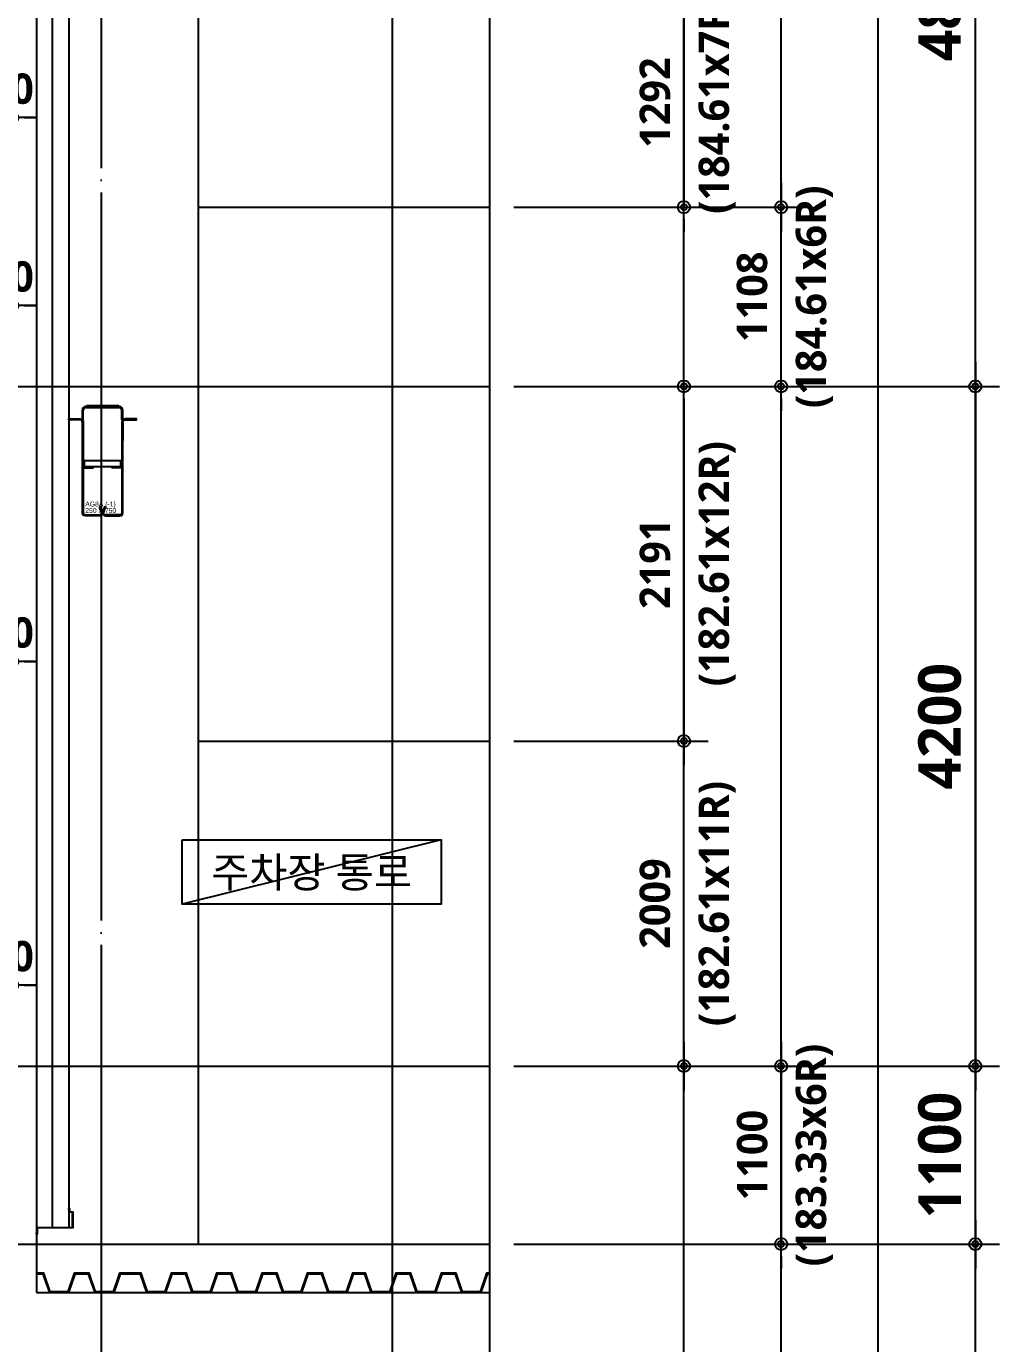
# Model space of a CAD drawing. Header units: millimetres. Extents: x 0 to 356400, y 0 to 68257.
# Drawn here: x 74263 to 80275, y 11985 to 20125 of the extents above; entities that cross this region are included whole.
import ezdxf
from ezdxf.enums import TextEntityAlignment as Align

# ---------------------------------------------------------------- set-up
doc = ezdxf.new("R2010")
doc.units = ezdxf.units.MM
doc.header["$LTSCALE"] = 75
doc.linetypes.add('CEN', pattern=[62, 60, -1, 0, -1])
doc.layers.get('Defpoints').update_dxf_attribs({"color": 161})
for name, color, linetype in [('##좌굴방지', 6, 'Continuous'), ('A-ANNO-GRA2', 4, 'Continuous'), ('A-ANNO-TEXT1', 7, 'Continuous'), ('A-CEN', 1, 'CEN'), ('A-FLOR-GW', 6, 'Continuous'), ('A-SECT-DRBD', 4, 'Continuous'), ('A-SECT-MATR1', 4, 'Continuous'), ('A-ST-AXIS-CEN', 252, 'CEN'), ('A-ST-AXIS-DIM', 7, 'Continuous'), ('A-ST-CONC', 2, 'Continuous'), ('ELE3', 4, 'Continuous')]:
    doc.layers.add(name, color=color, linetype=linetype)
for name, color, linetype, plot in [('Defpoint', 161, 'Continuous', False), ('G(그리드1)', 185, 'Continuous', False), ('G(그리드2)', 235, 'Continuous', False)]:
    doc.layers.add(name, color=color, linetype=linetype, plot=plot)
doc.styles.add('SH_대대리576', font='')
doc.styles.add('SH_진천_나눔', font='NanumGothicBold.ttf')
doc.styles.get("Standard").update_dxf_attribs({"font": 'arial.ttf'})
doc.styles.add('성본리_나눔BO', font='')
doc.styles.get('SH_대대리576').set_extended_font_data('NanumGothic', bold=True)
doc.styles.get('성본리_나눔BO').set_extended_font_data('NanumGothic', bold=True)
doc.dimstyles.new('SHP 75', dxfattribs={"dimscale": 75, "dimtxt": 3.5, "dimasz": 1, "dimexe": 2, "dimexo": 2, "dimgap": 1, "dimtad": 1, "dimdec": 0, "dimzin": 0, "dimdsep": 46, "dimtxsty": 'SH_대대리576', "dimblk": 'DIMDOT', "dimcen": 0.09, "dimclrd": 256, "dimclre": 256, "dimclrt": 3, "dimadec": 0, "dimazin": 1, "dimtfac": 1, "dimtdec": 0, "dimtix": 1, "dimtmove": 2, "dimatfit": 0, "dimldrblk": 'DIMDOT', "dimfxl": 1, "dimtfillclr": 3, "dimtolj": 1, "dimtzin": 0, "dimlwd": -1, "dimlwe": -1, "dimarcsym": 0})
doc.dimstyles.new('SHP 75 (in)', dxfattribs={"dimscale": 75, "dimtxt": 2.5, "dimasz": 1, "dimexe": 2, "dimexo": 2, "dimgap": 1, "dimtad": 1, "dimdec": 0, "dimzin": 0, "dimdsep": 46, "dimtxsty": 'SH_대대리576', "dimblk": 'DIMDOT', "dimblk1": 'NONE', "dimblk2": 'DIMDOT', "dimcen": 0.09, "dimclrd": 256, "dimclre": 256, "dimclrt": 3, "dimadec": 0, "dimazin": 1, "dimtfac": 1, "dimtdec": 0, "dimtix": 1, "dimtmove": 2, "dimatfit": 0, "dimldrblk": 'DIMDOT', "dimfxl": 1, "dimtfillclr": 3, "dimtolj": 1, "dimtzin": 0, "dimlwd": -1, "dimlwe": -1, "dimarcsym": 0})
pattern_1 = [(45, (-6816.6069, -6684.5902), (-0.25, 0.25), [])]

# ---------------------------------------------------------------- blocks, each defined once
blk = doc.blocks.new('DIMDOT')
at = {"color": 0}
blk.add_line((-2, 0), (2, 0), dxfattribs=at)
for radius in [0.5, 0.25]:
    blk.add_circle((0, 0), radius, dxfattribs=at)
blk = doc.blocks.new('*D1222')
at = {"layer": 'A-ST-AXIS-DIM'}
for p, q in [((74025, 15850), (74025, 16350)), ((74175, 15850), (74175, 16350)), ((73950, 16200), (73875, 16200)), ((74175, 16200), (74025, 16200)), ((74250, 16200), (74325, 16200))]:
    blk.add_line(p, q, dxfattribs=at)
at = {"layer": 'Defpoints', "color": 0}
for p in [(74025, 16200), (74025, 15700), (74175, 15700)]:
    blk.add_point(p, dxfattribs=at)
at = {"layer": 'A-ST-AXIS-DIM', "linetype": 'ByBlock', "xscale": 75, "yscale": 75, "zscale": 75}
blk.add_blockref('DIMDOT', (74025, 16200), dxfattribs=at)
at = {"layer": 'A-ST-AXIS-DIM', "linetype": 'ByBlock', "xscale": 75, "yscale": 75, "zscale": 75, "rotation": 180}
blk.add_blockref('DIMDOT', (74175, 16200), dxfattribs=at)
at = {"layer": 'A-ST-AXIS-DIM', "color": 3, "insert": (74100, 16378.1), "char_height": 187.5, "attachment_point": 5, "style": 'SH_대대리576'}
blk.add_mtext('\\A1;150', dxfattribs=at)
blk = doc.blocks.new('_None')
blk = doc.blocks.new('*D1227')
at = {"layer": 'A-ST-AXIS-DIM'}
for p, q in [((74025, 18050), (74025, 18550)), ((74175, 18050), (74175, 18550)), ((73950, 18400), (73875, 18400)), ((74175, 18400), (74025, 18400)), ((74250, 18400), (74325, 18400))]:
    blk.add_line(p, q, dxfattribs=at)
at = {"layer": 'Defpoints', "color": 0}
for p in [(74025, 18400), (74025, 17900), (74175, 17900)]:
    blk.add_point(p, dxfattribs=at)
at = {"layer": 'A-ST-AXIS-DIM', "linetype": 'ByBlock', "xscale": 75, "yscale": 75, "zscale": 75}
blk.add_blockref('DIMDOT', (74025, 18400), dxfattribs=at)
at = {"layer": 'A-ST-AXIS-DIM', "linetype": 'ByBlock', "xscale": 75, "yscale": 75, "zscale": 75, "rotation": 180}
blk.add_blockref('DIMDOT', (74175, 18400), dxfattribs=at)
at = {"layer": 'A-ST-AXIS-DIM', "color": 3, "insert": (74100, 18578.1), "char_height": 187.5, "attachment_point": 5, "style": 'SH_대대리576'}
blk.add_mtext('\\A1;150', dxfattribs=at)
blk = doc.blocks.new('*D1240')
at = {"layer": 'A-ST-AXIS-DIM'}
for p, q in [((77275, 17900), (80275, 17900)), ((80125, 17825), (80125, 13775)), ((77275, 13700), (80275, 13700))]:
    blk.add_line(p, q, dxfattribs=at)
at = {"layer": 'Defpoints', "color": 0}
for p in [(77125, 17900), (77125, 13700), (80125, 13700)]:
    blk.add_point(p, dxfattribs=at)
at = {"layer": 'A-ST-AXIS-DIM', "linetype": 'ByBlock', "xscale": 75, "yscale": 75, "zscale": 75}
for p, rotation in [((80125, 17900), 90), ((80125, 13700), 270)]:
    blk.add_blockref('DIMDOT', p, dxfattribs=dict(at, rotation=rotation))
at = {"layer": 'A-ST-AXIS-DIM', "color": 3, "insert": (79905.7, 15800), "char_height": 262.5, "attachment_point": 5, "rotation": 90, "style": 'SH_진천_나눔'}
blk.add_mtext('\\A1;4200', dxfattribs=at)
blk = doc.blocks.new('*D1241')
at = {"layer": 'A-ST-AXIS-DIM'}
for p, q in [((77275, 22700), (80275, 22700)), ((80125, 17975), (80125, 22625)), ((77275, 17900), (80275, 17900))]:
    blk.add_line(p, q, dxfattribs=at)
at = {"layer": 'Defpoints', "color": 0}
for p in [(77125, 22700), (80125, 22700), (77125, 17900)]:
    blk.add_point(p, dxfattribs=at)
at = {"layer": 'A-ST-AXIS-DIM', "linetype": 'ByBlock', "xscale": 75, "yscale": 75, "zscale": 75}
for p, rotation in [((80125, 22700), 90), ((80125, 17900), 270)]:
    blk.add_blockref('DIMDOT', p, dxfattribs=dict(at, rotation=rotation))
at = {"layer": 'A-ST-AXIS-DIM', "color": 3, "insert": (79905.1, 20300), "char_height": 262.5, "attachment_point": 5, "rotation": 90, "style": 'SH_진천_나눔'}
blk.add_mtext('\\A1;4800', dxfattribs=at)
blk = doc.blocks.new('*D1242')
at = {"layer": 'A-ST-AXIS-DIM'}
for p, q in [((77275, 13700), (80275, 13700)), ((80125, 12675), (80125, 13625)), ((77275, 12600), (80275, 12600))]:
    blk.add_line(p, q, dxfattribs=at)
at = {"layer": 'Defpoints', "color": 0}
for p in [(77125, 13700), (80125, 13700), (77125, 12600)]:
    blk.add_point(p, dxfattribs=at)
at = {"layer": 'A-ST-AXIS-DIM', "linetype": 'ByBlock', "xscale": 75, "yscale": 75, "zscale": 75}
for p, rotation in [((80125, 13700), 90), ((80125, 12600), 270)]:
    blk.add_blockref('DIMDOT', p, dxfattribs=dict(at, rotation=rotation))
at = {"layer": 'A-ST-AXIS-DIM', "color": 3, "insert": (79906.1, 13150), "char_height": 262.5, "attachment_point": 5, "rotation": 90, "style": 'SH_진천_나눔'}
blk.add_mtext('\\A1;1100', dxfattribs=at)
blk = doc.blocks.new('*D1244')
at = {"layer": 'A-ST-AXIS-DIM'}
for p, q in [((77275, 15708.7), (78475, 15708.7)), ((78325, 13775), (78325, 15633.7)), ((77275, 13700), (78475, 13700))]:
    blk.add_line(p, q, dxfattribs=at)
at = {"layer": 'Defpoints', "color": 0}
for p in [(77125, 15708.7), (78325, 15708.7), (77125, 13700)]:
    blk.add_point(p, dxfattribs=at)
at = {"layer": 'A-ST-AXIS-DIM', "linetype": 'ByBlock', "xscale": 75, "yscale": 75, "zscale": 75}
for p, rotation in [((78325, 15708.7), 90), ((78325, 13700), 270)]:
    blk.add_blockref('DIMDOT', p, dxfattribs=dict(at, rotation=rotation))
at = {"layer": 'A-ST-AXIS-DIM', "color": 3, "char_height": 187.5, "attachment_point": 5, "rotation": 90, "style": 'SH_대대리576'}
for s, insert in [('\\A1;(182.61x11R)', (78530.2, 14704.3)), ('\\A1;2009', (78146.5, 14704.3))]:
    blk.add_mtext(s, dxfattribs=dict(at, insert=insert))
blk = doc.blocks.new('*D1257')
at = {"layer": 'A-ST-AXIS-DIM'}
for p, q in [((78925, 13775), (78925, 13850)), ((77275, 13700), (79075, 13700)), ((78925, 13700), (78925, 12600)), ((77275, 12600), (79075, 12600)), ((78925, 12525), (78925, 12450))]:
    blk.add_line(p, q, dxfattribs=at)
at = {"layer": 'Defpoints', "color": 0}
for p in [(77125, 13700), (77125, 12600), (78925, 12600)]:
    blk.add_point(p, dxfattribs=at)
at = {"layer": 'A-ST-AXIS-DIM', "linetype": 'ByBlock', "xscale": 75, "yscale": 75, "zscale": 75}
for p, rotation in [((78925, 13700), 270), ((78925, 12600), 90)]:
    blk.add_blockref('DIMDOT', p, dxfattribs=dict(at, rotation=rotation))
at = {"layer": 'A-ST-AXIS-DIM', "color": 3, "char_height": 187.5, "attachment_point": 5, "rotation": 90, "style": 'SH_대대리576'}
for s, insert in [('\\A1;(183.33x6R)', (79130.2, 13150)), ('\\A1;1100', (78747.2, 13150))]:
    blk.add_mtext(s, dxfattribs=dict(at, insert=insert))
blk = doc.blocks.new('*D1262')
at = {"layer": 'A-ST-AXIS-DIM'}
for p, q in [((74025, 13850), (74025, 14350)), ((74175, 13850), (74175, 14350)), ((73950, 14200), (73875, 14200)), ((74175, 14200), (74025, 14200)), ((74250, 14200), (74325, 14200))]:
    blk.add_line(p, q, dxfattribs=at)
at = {"layer": 'Defpoints', "color": 0}
for p in [(74025, 14200), (74025, 13700), (74175, 13700)]:
    blk.add_point(p, dxfattribs=at)
at = {"layer": 'A-ST-AXIS-DIM', "linetype": 'ByBlock', "xscale": 75, "yscale": 75, "zscale": 75}
blk.add_blockref('DIMDOT', (74025, 14200), dxfattribs=at)
at = {"layer": 'A-ST-AXIS-DIM', "linetype": 'ByBlock', "xscale": 75, "yscale": 75, "zscale": 75, "rotation": 180}
blk.add_blockref('DIMDOT', (74175, 14200), dxfattribs=at)
at = {"layer": 'A-ST-AXIS-DIM', "color": 3, "insert": (74100, 14378.1), "char_height": 187.5, "attachment_point": 5, "style": 'SH_대대리576'}
blk.add_mtext('\\A1;150', dxfattribs=at)
blk = doc.blocks.new('*D1265')
at = {"layer": 'A-ST-AXIS-DIM'}
for p, q in [((77275, 17900), (78475, 17900)), ((78325, 17825), (78325, 15783.7)), ((77275, 15708.7), (78475, 15708.7))]:
    blk.add_line(p, q, dxfattribs=at)
at = {"layer": 'Defpoints', "color": 0}
for p in [(77125, 17900), (77125, 15708.7), (78325, 15708.7)]:
    blk.add_point(p, dxfattribs=at)
at = {"layer": 'A-ST-AXIS-DIM', "linetype": 'ByBlock', "xscale": 75, "yscale": 75, "zscale": 75}
for p, rotation in [((78325, 17900), 90), ((78325, 15708.7), 270)]:
    blk.add_blockref('DIMDOT', p, dxfattribs=dict(at, rotation=rotation))
at = {"layer": 'A-ST-AXIS-DIM', "color": 3, "char_height": 187.5, "attachment_point": 5, "rotation": 90, "style": 'SH_대대리576'}
for s, insert in [('\\A1;(182.61x12R)', (78530.2, 16804.3)), ('\\A1;2191', (78146.5, 16804.3))]:
    blk.add_mtext(s, dxfattribs=dict(at, insert=insert))
blk = doc.blocks.new('*D1266')
at = {"layer": 'A-ST-AXIS-DIM'}
for p, q in [((78925, 19082.7), (78925, 19157.7)), ((77275, 19007.7), (79075, 19007.7)), ((78925, 17900), (78925, 19007.7)), ((77275, 17900), (79075, 17900)), ((78925, 17825), (78925, 17750))]:
    blk.add_line(p, q, dxfattribs=at)
at = {"layer": 'Defpoints', "color": 0}
for p in [(77125, 19007.7), (78925, 19007.7), (77125, 17900)]:
    blk.add_point(p, dxfattribs=at)
at = {"layer": 'A-ST-AXIS-DIM', "linetype": 'ByBlock', "xscale": 75, "yscale": 75, "zscale": 75}
for p, rotation in [((78925, 19007.7), 270), ((78925, 17900), 90)]:
    blk.add_blockref('DIMDOT', p, dxfattribs=dict(at, rotation=rotation))
at = {"layer": 'A-ST-AXIS-DIM', "color": 3, "char_height": 187.5, "attachment_point": 5, "rotation": 90, "style": 'SH_대대리576'}
for s, insert in [('\\A1;(184.61x6R)', (79130.2, 18453.8)), ('\\A1;1108', (78746.5, 18453.8))]:
    blk.add_mtext(s, dxfattribs=dict(at, insert=insert))
blk = doc.blocks.new('*D1271')
at = {"layer": 'A-ST-AXIS-DIM'}
for p, q in [((74025, 19210.7), (74025, 19710.7)), ((74175, 19210.7), (74175, 19710.7)), ((73950, 19560.7), (73875, 19560.7)), ((74175, 19560.7), (74025, 19560.7)), ((74250, 19560.7), (74325, 19560.7))]:
    blk.add_line(p, q, dxfattribs=at)
at = {"layer": 'Defpoints', "color": 0}
for p in [(74025, 19560.7), (74025, 19060.7), (74175, 19060.7)]:
    blk.add_point(p, dxfattribs=at)
at = {"layer": 'A-ST-AXIS-DIM', "linetype": 'ByBlock', "xscale": 75, "yscale": 75, "zscale": 75}
blk.add_blockref('DIMDOT', (74025, 19560.7), dxfattribs=at)
at = {"layer": 'A-ST-AXIS-DIM', "linetype": 'ByBlock', "xscale": 75, "yscale": 75, "zscale": 75, "rotation": 180}
blk.add_blockref('DIMDOT', (74175, 19560.7), dxfattribs=at)
at = {"layer": 'A-ST-AXIS-DIM', "color": 3, "insert": (74100, 19738.7), "char_height": 187.5, "attachment_point": 5, "style": 'SH_대대리576'}
blk.add_mtext('\\A1;150', dxfattribs=at)
blk = doc.blocks.new('*D1272')
at = {"layer": 'A-ST-AXIS-DIM'}
for p, q in [((78325, 20375), (78325, 20450)), ((77275, 20300), (78475, 20300)), ((78325, 20300), (78325, 19007.7)), ((77275, 19007.7), (78475, 19007.7)), ((78325, 18932.7), (78325, 18857.7))]:
    blk.add_line(p, q, dxfattribs=at)
at = {"layer": 'Defpoints', "color": 0}
for p in [(77125, 20300), (77125, 19007.7), (78325, 19007.7)]:
    blk.add_point(p, dxfattribs=at)
at = {"layer": 'A-ST-AXIS-DIM', "linetype": 'ByBlock', "xscale": 75, "yscale": 75, "zscale": 75}
for p, rotation in [((78325, 20300), 270), ((78325, 19007.7), 90)]:
    blk.add_blockref('DIMDOT', p, dxfattribs=dict(at, rotation=rotation))
at = {"layer": 'A-ST-AXIS-DIM', "color": 3, "char_height": 187.5, "attachment_point": 5, "rotation": 90, "style": 'SH_대대리576'}
for s, insert in [('\\A1;(184.61x7R)', (78530.2, 19653.8)), ('\\A1;1292', (78146.5, 19653.8))]:
    blk.add_mtext(s, dxfattribs=dict(at, insert=insert))
blk = doc.blocks.new('G$C157007B6')
h = blk.add_hatch()
h.set_pattern_fill('ANSI31', color=252, scale=0.1, angle=45, style=0)
h.set_pattern_definition(pattern_1)
h.paths.add_polyline_path([(184, 675), (234, 675), (234, 669), (184, 669)])
h = blk.add_hatch()
h.set_pattern_fill('ANSI31', color=252, scale=0.1, angle=45, style=0)
h.set_pattern_definition(pattern_1)
h.paths.add_polyline_path([(84, 594.3), (84, 629.3), (90, 629.3), (90, 594.3)])
h = blk.add_hatch()
h.set_pattern_fill('ANSI31', color=252, scale=0.1, angle=45, style=0)
h.set_pattern_definition(pattern_1)
h.paths.add_polyline_path([(334, 594.3), (334, 629.3), (328, 629.3), (328, 594.3)])
at = {"layer": '##좌굴방지'}
for points in [[(98, 302), (98, 342), (320, 342), (320, 302)], [(328, 302), (90, 302), (90, 296), (150, 296), (150, 302)], [(328, 302), (328, 296), (268, 296), (268, 302)]]:
    blk.add_lwpolyline(points, dxfattribs=at)
at = {"color": 2, "linetype": 'Continuous'}
for p, q in [((84, 594.3), (84, 654)), ((90, 594.3), (90, 654)), ((105, 675), (313, 675)), ((105, 669), (313, 669)), ((328, 594.3), (328, 654)), ((334, 594.3), (334, 654)), ((84, 594.3), (90, 594.3)), ((334, 594.3), (328, 594.3))]:
    blk.add_line(p, q, dxfattribs=at)
at = {"color": 3, "linetype": 'Continuous'}
for p, q in [((109, 675), (109, 681)), ((109, 681), (309, 681)), ((109, 675), (309, 675)), ((309, 675), (309, 681))]:
    blk.add_line(p, q, dxfattribs=at)
at = {"color": 7, "linetype": 'Continuous'}
for p, q in [((84, 575), (84, 465)), ((334, 575), (334, 465))]:
    blk.add_line(p, q, dxfattribs=at)
at = {"color": 2, "linetype": 'Continuous'}
for points in [[(190.7, 53.9), (196.3, 56), (207.9, 24.2, -0.520567), (191, 0), (102, 0, -0.414214), (84, 18), (84, 580, 0.413373), (70, 594), (0, 594), (0, 600), (70, 600, -0.413938), (90, 580), (90, 18, 0.414214), (102, 6), (191, 6, 0.520567), (202.3, 22.1)], [(227.3, 53.9), (221.7, 56), (210.1, 24.2, 0.520567), (227, 0), (316, 0, 0.414214), (334, 18), (334, 580, -0.413373), (348, 594), (418, 594), (418, 600), (348, 600, 0.413938), (328, 580), (328, 18, -0.414214), (316, 6), (227, 6, -0.520567), (215.7, 22.1)]]:
    blk.add_lwpolyline(points, format="xyb", close=True, dxfattribs=at)
for centre, radius, start, end in [((105, 654), 21, 90, 180), ((105, 654), 15, 90, 180), ((313, 654), 21, 0, 90), ((313, 654), 15, 0, 90)]:
    blk.add_arc(centre, radius, start, end, dxfattribs=at)
at = {"layer": 'Defpoint', "linetype": 'Continuous'}
for s, p in [('AG8A (-1)', (102, 73)), ('250 X 750', (102, 33))]:
    blk.add_text(s, height=30, dxfattribs=at).set_placement(p, align=Align.MIDDLE_LEFT)

msp = doc.modelspace()

# ---------------------------------------------------------------- linework, layer by layer
at = {"layer": 'A-ANNO-GRA2'}
msp.add_lwpolyline([(75225, 15098.2), (76825, 15098.2), (76825, 14700), (75225, 14700)], close=True, dxfattribs=at)
at = {"layer": 'A-CEN'}
for p, q in [((75325, 19007.7), (77125, 19007.7)), ((59225, 17900), (77125, 17900)), ((75325, 15708.7), (77125, 15708.7)), ((59225, 13700), (77125, 13700)), ((68075, 12600), (77125, 12600))]:
    msp.add_line(p, q, dxfattribs=at)
at = {"layer": 'A-FLOR-GW'}
for points in [[(74425, 12700), (74425, 21100)], [(74525, 21100), (74525, 12700)]]:
    msp.add_lwpolyline(points, dxfattribs=at)
msp.add_lwpolyline([(74328, 12702), (74548, 12702), (74548, 12797.9), (74528, 12797.9), (74528, 12817.9), (74527, 12817.9), (74527, 12809.9), (74525, 12809.9), (74525, 12819.9), (74530, 12819.9), (74530, 12799.9), (74550, 12799.9), (74550, 12700), (74330, 12700), (74330, 12660.2), (74325, 12660.2), (74325, 12670.2), (74327, 12670.2), (74327, 12662.2), (74328, 12662.2)], close=True, dxfattribs=at)
at = {"layer": 'A-SECT-DRBD'}
for points in [[(77125, 12420), (77105, 12420), (77065.6, 12305.3), (76957.8, 12305.3), (76918.3, 12420), (76825, 12420), (76785.6, 12305.3), (76677.8, 12305.3), (76638.3, 12420), (76545, 12420), (76505.5, 12305.3), (76397.8, 12305.3), (76358.3, 12420), (76278.3, 12420), (76238.8, 12305.3), (76131.2, 12305.3), (76091.7, 12420), (75998.3, 12420), (75958.8, 12305.3), (75851, 12305.3), (75811.7, 12420), (75718.3, 12420), (75678.8, 12305.3), (75571.1, 12305.3), (75531.7, 12420), (75438.3, 12420), (75398.8, 12305.3), (75291.2, 12305.3), (75251.7, 12420), (75158.3, 12420), (75118.8, 12305.3), (75011.2, 12305.3), (74971.7, 12420), (74838.3, 12420), (74798.8, 12305.3), (74691.2, 12305.3), (74651.7, 12420), (74558.3, 12420), (74518.8, 12305.3), (74411.2, 12305.3), (74371.7, 12420), (74325, 12420)], [(77125, 12414.7), (77108.8, 12414.7), (77069.4, 12300), (76954, 12300), (76914.5, 12414.7), (76828.8, 12414.7), (76789.4, 12300), (76674, 12300), (76634.5, 12414.7), (76548.8, 12414.7), (76509.3, 12300), (76394, 12300), (76354.5, 12414.7), (76282.1, 12414.7), (76242.6, 12300), (76127.4, 12300), (76087.9, 12414.7), (76002.1, 12414.7), (75962.6, 12300), (75847.2, 12300), (75807.9, 12414.7), (75722.1, 12414.7), (75682.6, 12300), (75567.3, 12300), (75527.9, 12414.7), (75442.1, 12414.7), (75402.6, 12300), (75287.4, 12300), (75247.9, 12414.7), (75162.1, 12414.7), (75122.6, 12300), (75007.4, 12300), (74967.9, 12414.7), (74842.1, 12414.7), (74802.6, 12300), (74687.4, 12300), (74647.9, 12414.7), (74562.1, 12414.7), (74522.6, 12300), (74407.4, 12300), (74367.9, 12414.7), (74325, 12414.7)]]:
    msp.add_lwpolyline(points, dxfattribs=at)
at = {"layer": 'A-SECT-MATR1'}
msp.add_line((74325, 12600), (77125, 12600), dxfattribs=at)
at = {"layer": 'A-ST-AXIS-CEN'}
msp.add_line((74725, 56300), (74725, 9200), dxfattribs=at)
at = {"layer": 'A-ST-CONC'}
for p, q in [((74325, 21100), (74325, 12300)), ((74325, 12300), (77125, 12300))]:
    msp.add_line(p, q, dxfattribs=at)
at = {"layer": 'ELE3'}
msp.add_line((75325, 21100), (75325, 12600), dxfattribs=at)
at = {"layer": 'G(그리드1)'}
for points in [[(80125, 59300), (53525, 59300), (53525, 6800), (80125, 6800)], [(80125, 59300), (56225, 59300), (56225, 6800), (80125, 6800)], [(79525, 58700), (56825, 58700), (56825, 7400), (79525, 7400)], [(78925, 58100), (57425, 58100), (57425, 8000), (78925, 8000)], [(78325, 57500), (58025, 57500), (58025, 8600), (78325, 8600)], [(77125, 56300), (59225, 56300), (59225, 9200), (77125, 9200)]]:
    msp.add_lwpolyline(points, close=True, dxfattribs=at)
at = {"layer": 'G(그리드2)'}
msp.add_line((76825, 15098.2), (75225, 14700), dxfattribs=at)
msp.add_lwpolyline([(76525, 55700), (59825, 55700), (59825, 9800), (76525, 9800)], close=True, dxfattribs=at)

# ---------------------------------------------------------------- block references
msp.add_blockref('G$C157007B6', (74525.1, 17100))

# ---------------------------------------------------------------- texts
at = {"layer": 'A-ANNO-TEXT1', "style": '성본리_나눔BO'}
msp.add_text('주차장 통로', height=187.5, dxfattribs=at).set_placement((76025, 14899.1), align=Align.MIDDLE)

# ---------------------------------------------------------------- dimensions: what is measured, and where the dimension line sits
at = {"layer": 'A-ST-AXIS-DIM'}
for base, p1, p2, angle, dimstyle, override, picture, middle in [((80125, 22700), (77125, 17900), (77125, 22700), 270, 'SHP 75', {"dimtxsty": 'SH_진천_나눔', "dimldrblk": 'DIMDOT'}, '*D1241', (79905.1, 20300)), ((74025, 19560.7), (74175, 19060.7), (74025, 19060.7), 0, 'SHP 75 (in)', {"dimtxsty": 'SH_대대리576', "dimldrblk": 'DIMDOT'}, '*D1271', (74100, 19738.7)), ((74025, 18400), (74175, 17900), (74025, 17900), 0, 'SHP 75 (in)', {"dimtxsty": 'SH_대대리576', "dimldrblk": 'DIMDOT'}, '*D1227', (74100, 18578.1)), ((80125, 13700), (77125, 17900), (77125, 13700), 90, 'SHP 75', {"dimtxsty": 'SH_진천_나눔', "dimldrblk": 'DIMDOT'}, '*D1240', (79905.7, 15800)), ((74025, 16200), (74175, 15700), (74025, 15700), 0, 'SHP 75 (in)', {"dimtxsty": 'SH_대대리576', "dimldrblk": 'DIMDOT'}, '*D1222', (74100, 16378.1)), ((74025, 14200), (74175, 13700), (74025, 13700), 0, 'SHP 75 (in)', {"dimtxsty": 'SH_대대리576', "dimldrblk": 'DIMDOT'}, '*D1262', (74100, 14378.1)), ((80125, 13700), (77125, 12600), (77125, 13700), 270, 'SHP 75', {"dimtxsty": 'SH_진천_나눔', "dimldrblk": 'DIMDOT'}, '*D1242', (79906.1, 13150))]:
    dim = msp.add_linear_dim(base=base, p1=p1, p2=p2, angle=angle, dimstyle=dimstyle, override=override, dxfattribs=at)
    dim.commit()
    dim.dimension.update_dxf_attribs({"geometry": picture, "text_midpoint": middle})
for base, p1, p2, angle, text, picture, middle in [((78325, 19007.7), (77125, 20300), (77125, 19007.7), 90, '<>\\X(184.61x7R)', '*D1272', (78325, 19653.8)), ((78925, 19007.7), (77125, 17900), (77125, 19007.7), 270, '<>\\X(184.61x6R)', '*D1266', (78925, 18453.8)), ((78325, 15708.7), (77125, 17900), (77125, 15708.7), 90, '<>\\X(182.61x12R)', '*D1265', (78325, 16804.3)), ((78325, 15708.7), (77125, 13700), (77125, 15708.7), 270, '<>\\X(182.61x11R)', '*D1244', (78325, 14704.3)), ((78925, 12600), (77125, 13700), (77125, 12600), 90, '<>\\X(183.33x6R)', '*D1257', (78925, 13150))]:
    dim = msp.add_linear_dim(base=base, p1=p1, p2=p2, angle=angle, text=text, dimstyle='SHP 75 (in)', override={"dimtxsty": 'SH_대대리576', "dimldrblk": 'DIMDOT'}, dxfattribs=at)
    dim.commit()
    dim.dimension.update_dxf_attribs({"geometry": picture, "text_midpoint": middle})

doc.saveas('drawing.dxf')
